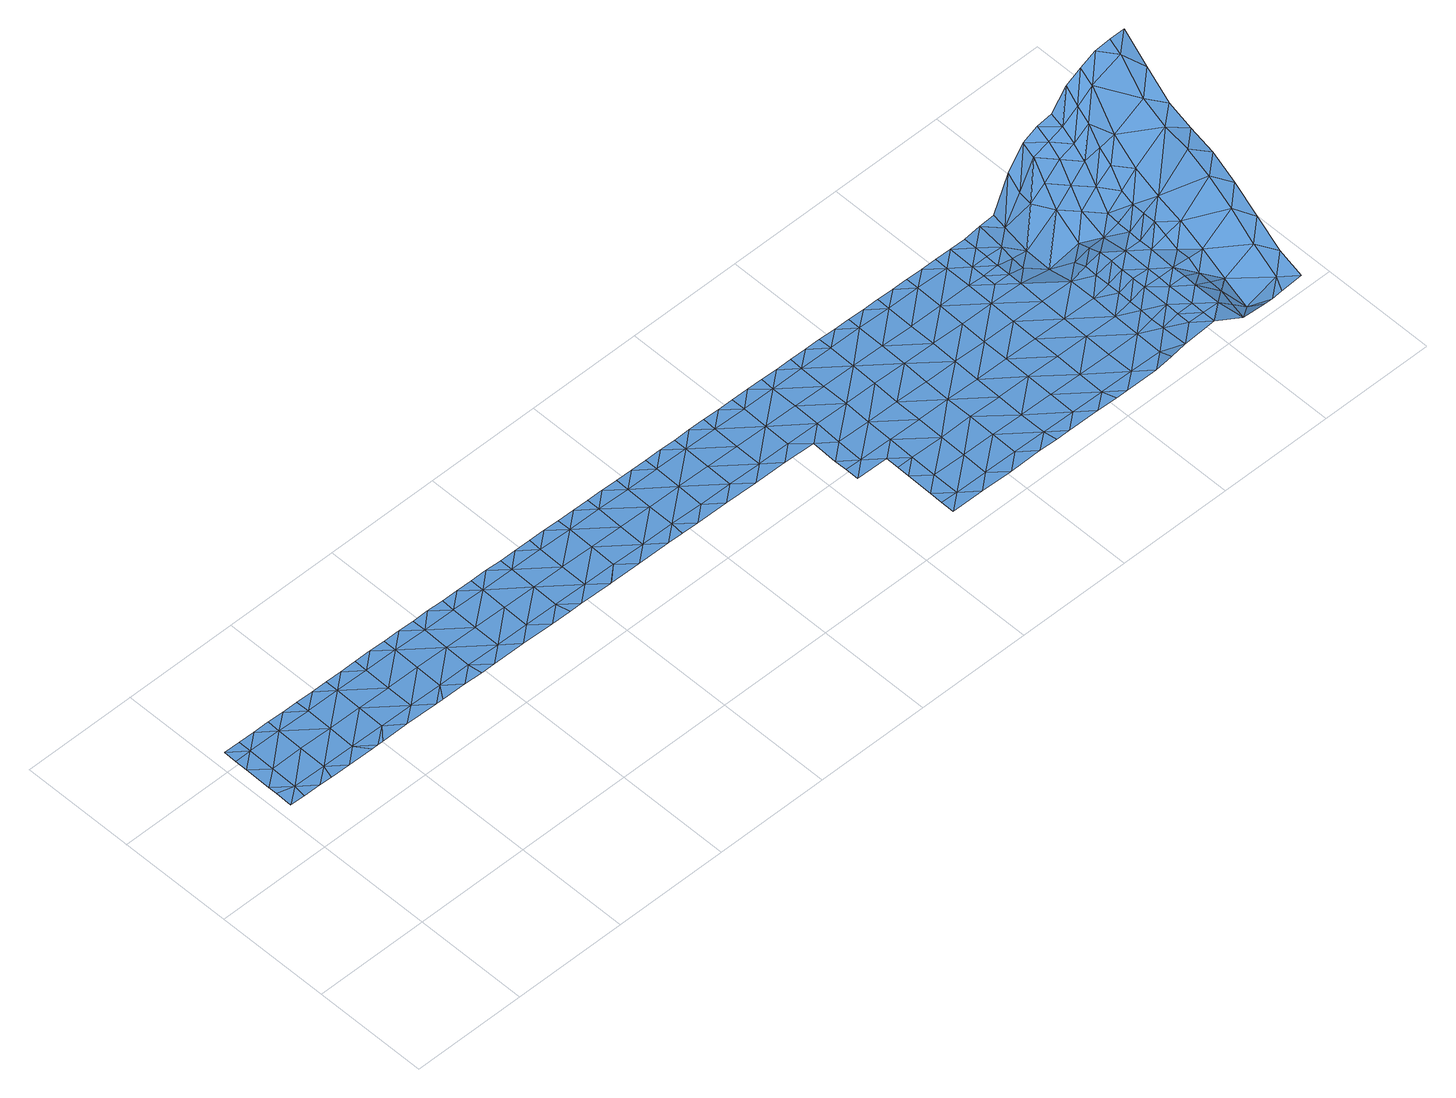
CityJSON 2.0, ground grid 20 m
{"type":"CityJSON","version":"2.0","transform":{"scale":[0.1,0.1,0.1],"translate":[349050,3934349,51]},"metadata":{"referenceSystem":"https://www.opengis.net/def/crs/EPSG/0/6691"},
"CityObjects":{
"waterbody1":{"type":"WaterBody","attributes":{"name":"8","class":"1140","function":"1","WaterBodyRiverFloodingRiskAttribute.description":"4","WaterBodyRiverFloodingRiskAttribute.rankOrg":"2","WaterBodyRiverFloodingRiskAttribute.adminType":"2","WaterBodyRiverFloodingRiskAttribute.scale":"L1"},"geometry":[{"type":"MultiSurface","lod":"1","boundaries":[[[0,1,2]],[[3,1,0]],[[4,2,1]],[[4,5,6]],[[5,4,1]],[[5,7,6]],[[1,3,8]],[[9,7,10]],[[9,6,7]],[[8,11,1]],[[1,12,5]],[[13,10,7]],[[7,14,13]],[[8,15,11]],[[12,1,11]],[[7,5,16]],[[15,17,11]],[[7,16,14]],[[5,12,16]],[[17,18,11]],[[19,14,16]],[[12,11,20]],[[21,18,17]],[[16,22,19]],[[20,11,18]],[[16,12,20]],[[16,23,22]],[[21,24,18]],[[23,16,20]],[[24,25,18]],[[26,22,23]],[[27,23,20]],[[20,18,28]],[[24,29,25]],[[23,30,26]],[[18,25,28]],[[29,31,25]],[[23,27,30]],[[20,28,27]],[[32,30,27]],[[28,25,33]],[[34,27,28]],[[25,31,33]],[[33,34,28]],[[32,27,35]],[[33,31,36]],[[37,27,34]],[[35,27,37]],[[38,34,33]],[[39,35,37]],[[33,36,40]],[[34,41,37]],[[36,42,40]],[[39,37,43]],[[33,40,38]],[[41,43,37]],[[42,44,40]],[[34,38,41]],[[44,45,40]],[[40,46,38]],[[47,43,41]],[[38,46,41]],[[48,45,44]],[[49,47,41]],[[40,45,46]],[[50,49,41]],[[51,45,48]],[[41,46,50]],[[52,46,45]],[[51,52,45]],[[53,49,50]],[[50,54,53]],[[50,46,55]],[[51,56,52]],[[46,52,55]],[[50,57,54]],[[50,55,57]],[[58,54,57]],[[52,56,59]],[[55,52,60]],[[55,61,57]],[[57,62,58]],[[63,59,56]],[[60,52,59]],[[60,61,55]],[[61,62,57]],[[63,64,59]],[[65,62,61]],[[60,66,61]],[[67,64,63]],[[60,59,66]],[[68,65,61]],[[59,64,66]],[[69,68,61]],[[66,69,61]],[[67,70,64]],[[71,64,70]],[[72,68,69]],[[66,64,71]],[[66,73,69]],[[72,69,74]],[[70,75,71]],[[66,71,73]],[[73,76,69]],[[74,69,76]],[[77,73,71]],[[78,71,75]],[[79,74,76]],[[80,78,75]],[[78,77,71]],[[76,81,79]],[[82,78,80]],[[83,81,76]],[[76,73,83]],[[73,77,83]],[[84,77,78]],[[82,84,78]],[[85,81,83]],[[84,86,77]],[[87,85,83]],[[83,77,86]],[[82,88,84]],[[87,83,89]],[[83,86,89]],[[90,86,84]],[[91,87,89]],[[84,88,92]],[[93,92,88]],[[94,91,89]],[[90,84,92]],[[89,86,90]],[[95,94,89]],[[93,96,92]],[[95,89,90]],[[96,97,92]],[[98,94,95]],[[90,99,95]],[[90,92,99]],[[100,98,95]],[[101,97,96]],[[92,97,99]],[[95,102,100]],[[102,95,99]],[[103,99,97]],[[101,103,97]],[[104,100,102]],[[103,105,99]],[[99,106,102]],[[107,104,102]],[[108,103,101]],[[105,106,99]],[[107,102,106]],[[109,105,103]],[[108,109,103]],[[110,107,106]],[[105,111,106]],[[109,111,105]],[[112,109,108]],[[110,106,113]],[[106,114,113]],[[106,111,114]],[[112,115,109]],[[116,113,114]],[[115,117,109]],[[111,117,114]],[[111,109,117]],[[116,114,118]],[[112,119,115]],[[120,121,122]],[[114,123,118]],[[121,120,124]],[[114,117,123]],[[125,126,127]],[[128,119,124]],[[120,128,124]],[[115,129,117]],[[126,125,130]],[[131,118,123]],[[132,125,127]],[[120,122,133]],[[115,119,129]],[[134,130,125]],[[117,135,123]],[[136,130,134]],[[123,137,131]],[[119,128,129]],[[138,117,129]],[[139,120,133]],[[120,140,128]],[[135,137,123]],[[141,136,134]],[[142,136,141]],[[133,142,141]],[[139,140,120]],[[135,117,138]],[[143,134,125]],[[139,133,141]],[[144,143,125]],[[125,132,144]],[[145,141,134]],[[129,146,138]],[[129,128,146]],[[147,137,135]],[[143,145,134]],[[146,128,140]],[[141,145,139]],[[132,148,144]],[[138,149,135]],[[135,150,147]],[[151,140,139]],[[152,150,135]],[[138,146,149]],[[153,143,144]],[[154,144,148]],[[139,145,151]],[[140,155,146]],[[135,149,152]],[[156,145,143]],[[157,140,151]],[[146,158,149]],[[159,150,152]],[[155,140,157]],[[144,154,153]],[[149,158,152]],[[154,148,160]],[[156,143,153]],[[156,161,145]],[[158,146,155]],[[159,152,162]],[[151,145,161]],[[160,163,154]],[[157,151,161]],[[154,163,153]],[[152,164,162]],[[165,155,157]],[[164,152,158]],[[153,166,156]],[[167,163,160]],[[157,161,168]],[[169,162,164]],[[170,161,156]],[[165,157,168]],[[158,155,165]],[[171,164,158]],[[153,163,166]],[[164,172,169]],[[167,173,163]],[[170,156,166]],[[171,172,164]],[[158,165,174]],[[175,166,163]],[[176,165,168]],[[171,158,174]],[[175,163,173]],[[161,170,177]],[[168,161,176]],[[161,177,176]],[[166,178,170]],[[179,172,171]],[[180,175,173]],[[174,165,181]],[[170,178,177]],[[181,165,176]],[[166,175,182]],[[174,183,171]],[[184,183,174]],[[166,182,178]],[[179,171,185]],[[174,181,184]],[[175,186,182]],[[187,177,178]],[[186,175,180]],[[176,177,188]],[[185,171,183]],[[189,178,182]],[[188,177,187]],[[190,186,180]],[[181,176,191]],[[181,192,184]],[[193,185,183]],[[191,176,188]],[[182,186,189]],[[189,194,178]],[[184,195,183]],[[196,193,183]],[[187,178,194]],[[190,197,186]],[[198,188,187]],[[181,191,192]],[[195,196,183]],[[195,184,192]],[[199,187,194]],[[200,186,197]],[[189,186,200]],[[198,201,188]],[[187,199,198]],[[191,201,192]],[[189,202,194]],[[191,188,201]],[[203,196,195]],[[204,202,189]],[[204,189,200]],[[194,202,199]],[[197,205,200]],[[206,195,192]],[[201,207,192]],[[208,203,195]],[[202,209,199]],[[206,208,195]],[[198,199,209]],[[206,192,207]],[[198,210,201]],[[211,200,205]],[[200,212,204]],[[201,213,207]],[[204,212,202]],[[210,198,209]],[[214,208,206]],[[215,206,207]],[[211,205,216]],[[217,215,207]],[[217,207,213]],[[200,211,212]],[[213,201,218]],[[201,210,218]],[[206,219,214]],[[220,211,216]],[[209,202,221]],[[218,222,213]],[[219,206,215]],[[202,212,221]],[[221,223,209]],[[224,212,211]],[[220,224,211]],[[225,219,215]],[[210,209,226]],[[227,222,218]],[[228,229,212]],[[212,229,221]],[[230,224,220]],[[225,215,231]],[[212,224,228]],[[218,210,226]],[[209,223,226]],[[229,232,221]],[[233,219,225]],[[234,230,220]],[[232,235,221]],[[231,236,225]],[[223,221,235]],[[237,224,230]],[[227,218,238]],[[218,226,238]],[[239,233,225]],[[240,241,223]],[[223,241,226]],[[236,239,225]],[[240,223,235]],[[242,227,238]],[[243,227,242]],[[237,230,244]],[[244,230,234]],[[245,246,226]],[[236,243,242]],[[226,241,245]],[[238,226,246]],[[242,247,236]],[[237,244,248]],[[236,247,239]],[[238,249,242]],[[250,239,247]],[[238,246,251]],[[247,242,252]],[[252,253,247]],[[253,254,247]],[[246,255,251]],[[249,238,251]],[[250,247,254]],[[252,242,249]],[[255,256,251]],[[257,252,249]],[[256,258,251]],[[249,251,258]],[[259,257,249]],[[258,259,249]],[[260,261,256]],[[262,257,259]],[[258,256,261]],[[263,258,261]],[[260,264,261]],[[265,263,261]],[[261,264,265]],[[263,265,266]]]}]},
"waterbody2":{"type":"WaterBody","attributes":{"name":"8","class":"1140","function":"1","WaterBodyRiverFloodingRiskAttribute.description":"4","WaterBodyRiverFloodingRiskAttribute.rankOrg":"3","WaterBodyRiverFloodingRiskAttribute.adminType":"2","WaterBodyRiverFloodingRiskAttribute.scale":"L1"},"geometry":[{"type":"MultiSurface","lod":"1","boundaries":[[[236,231,267]],[[217,222,267]],[[243,236,267]],[[215,217,267]],[[231,215,267]],[[217,213,222]],[[243,222,227]],[[222,243,267]]]}]},
"waterbody3":{"type":"WaterBody","attributes":{"name":"8","class":"1140","function":"1","WaterBodyRiverFloodingRiskAttribute.description":"4","WaterBodyRiverFloodingRiskAttribute.rankOrg":"3","WaterBodyRiverFloodingRiskAttribute.adminType":"2","WaterBodyRiverFloodingRiskAttribute.scale":"L1"},"geometry":[{"type":"MultiSurface","lod":"1","boundaries":[[[248,268,269]],[[270,271,272]],[[273,272,271]],[[274,268,275]],[[274,269,268]],[[276,248,277]],[[244,268,248]],[[244,234,268]],[[224,237,276]],[[237,248,276]],[[228,276,229]],[[271,276,277]],[[276,271,229]],[[232,229,271]],[[235,232,270]],[[273,271,277]],[[278,277,269]],[[278,269,279]],[[228,224,276]],[[280,268,234]],[[280,275,268]],[[281,269,274]],[[279,269,281]],[[277,248,269]],[[270,232,271]]]}]},
"waterbody4":{"type":"WaterBody","attributes":{"name":"8","class":"1140","function":"1","WaterBodyRiverFloodingRiskAttribute.description":"4","WaterBodyRiverFloodingRiskAttribute.rankOrg":"4","WaterBodyRiverFloodingRiskAttribute.adminType":"2","WaterBodyRiverFloodingRiskAttribute.scale":"L1"},"geometry":[{"type":"MultiSurface","lod":"1","boundaries":[[[282,283,284]],[[284,283,285]],[[272,285,283]],[[285,272,273]],[[286,235,270]],[[240,235,286]],[[240,287,241]],[[286,288,287]],[[286,272,288]],[[289,288,283]],[[283,290,289]],[[270,272,286]],[[285,277,278]],[[278,279,285]],[[285,279,291]],[[273,277,285]],[[272,283,288]],[[291,284,285]],[[282,290,283]],[[287,240,286]]]}]},
"waterbody5":{"type":"WaterBody","attributes":{"name":"8","class":"1140","function":"1","WaterBodyRiverFloodingRiskAttribute.description":"4","WaterBodyRiverFloodingRiskAttribute.rankOrg":"3","WaterBodyRiverFloodingRiskAttribute.adminType":"2","WaterBodyRiverFloodingRiskAttribute.scale":"L1"},"geometry":[{"type":"MultiSurface","lod":"1","boundaries":[[[241,287,292]],[[287,288,292]],[[245,241,292]],[[246,245,255]],[[264,260,293]],[[293,294,264]],[[289,294,293]],[[290,294,289]],[[288,289,293]],[[293,256,288]],[[260,256,293]],[[292,256,255]],[[288,256,292]],[[255,245,292]]]}]},
"waterbody6":{"type":"WaterBody","attributes":{"name":"8","class":"1140","function":"1","WaterBodyRiverFloodingRiskAttribute.description":"4","WaterBodyRiverFloodingRiskAttribute.rankOrg":"4","WaterBodyRiverFloodingRiskAttribute.adminType":"2","WaterBodyRiverFloodingRiskAttribute.scale":"L1"},"geometry":[{"type":"MultiSurface","lod":"1","boundaries":[[[253,252,295]],[[257,295,252]],[[262,295,257]],[[296,295,262]],[[296,297,295]],[[296,298,297]],[[254,253,297]],[[297,253,295]]]}]},
"waterbody7":{"type":"WaterBody","attributes":{"name":"8","class":"1140","function":"1","WaterBodyRiverFloodingRiskAttribute.description":"4","WaterBodyRiverFloodingRiskAttribute.rankOrg":"4","WaterBodyRiverFloodingRiskAttribute.adminType":"2","WaterBodyRiverFloodingRiskAttribute.scale":"L1"},"geometry":[{"type":"MultiSurface","lod":"1","boundaries":[[[299,300,301]],[[259,301,262]],[[301,259,263]],[[259,258,263]],[[263,266,302]],[[263,302,301]],[[302,299,301]],[[300,262,301]]]}]},
"waterbody8":{"type":"WaterBody","attributes":{"name":"8","class":"1140","function":"1","WaterBodyRiverFloodingRiskAttribute.description":"4","WaterBodyRiverFloodingRiskAttribute.rankOrg":"2","WaterBodyRiverFloodingRiskAttribute.adminType":"2","WaterBodyRiverFloodingRiskAttribute.scale":"L1"},"geometry":[{"type":"MultiSurface","lod":"1","boundaries":[[[303,304,305]],[[305,298,303]],[[296,300,303]],[[300,306,303]],[[303,298,296]],[[306,304,303]],[[299,306,300]],[[300,296,262]]]}]},
"waterbody9":{"type":"WaterBody","attributes":{"name":"8","class":"1140","function":"1","WaterBodyRiverFloodingRiskAttribute.description":"4","WaterBodyRiverFloodingRiskAttribute.rankOrg":"1","WaterBodyRiverFloodingRiskAttribute.adminType":"2","WaterBodyRiverFloodingRiskAttribute.scale":"L1"},"geometry":[{"type":"MultiSurface","lod":"1","boundaries":[[[307,308,309]],[[308,307,290]],[[294,290,307]],[[265,264,310]],[[264,307,310]],[[310,307,311]],[[311,307,312]],[[313,311,312]],[[313,314,311]],[[279,315,316]],[[281,315,279]],[[281,274,315]],[[275,280,317]],[[318,317,280]],[[319,317,318]],[[319,320,317]],[[321,320,319]],[[322,320,321]],[[315,317,320]],[[317,274,275]],[[315,274,317]],[[316,284,291]],[[316,308,284]],[[282,284,308]],[[291,279,316]],[[323,312,309]],[[324,325,326]],[[326,325,327]],[[328,329,330]],[[329,306,330]],[[306,329,304]],[[331,299,302]],[[331,330,299]],[[330,331,332]],[[311,332,331]],[[330,332,326]],[[302,266,331]],[[266,310,331]],[[299,330,306]],[[330,326,328]],[[327,328,326]],[[332,324,326]],[[314,324,332]],[[311,314,332]],[[323,313,312]],[[331,310,311]],[[310,266,265]],[[294,307,264]],[[282,308,290]],[[307,309,312]],[[333,334,335]],[[334,333,336]],[[316,334,336]],[[316,315,334]],[[315,320,334]],[[308,316,336]],[[334,320,335]],[[320,322,335]],[[333,337,336]],[[337,309,336]],[[337,323,309]],[[336,309,308]]]}]}
},
"vertices":[
[0,270,37],[29,292,37],[1,300,37],[26,269,37],[1,316,37],[30,338,37],[2,362,37],[31,385,37],[57,269,37],[2,385,37],[3,408,37],[86,291,37],[86,338,37],[31,408,37],[59,407,37],[79,268,37],[87,384,37],[114,268,37],[142,290,37],[88,407,37],[143,337,37],[159,267,37],[116,406,37],[144,383,37],[170,267,37],[199,289,37],[144,406,37],[201,382,37],[200,336,37],[180,267,37],[173,405,37],[227,266,38],[201,405,37],[256,288,38],[256,335,38],[229,404,38],[284,265,38],[257,381,38],[313,334,38],[258,404,38],[312,287,38],[314,380,38],[297,265,38],[286,404,38],[340,264,38],[369,287,38],[370,333,38],[314,403,38],[372,263,38],[343,403,38],[371,379,38],[397,263,38],[426,286,38],[371,402,38],[399,402,38],[426,332,38],[454,262,38],[427,378,38],[428,401,38],[482,285,38],[483,331,38],[484,377,38],[456,401,38],[510,261,38],[539,284,38],[484,400,38],[540,330,38],[545,260,38],[513,400,38],[541,376,38],[567,260,38],[596,283,38],[541,399,38],[596,329,38],[569,399,38],[624,259,38],[597,375,38],[653,328,38],[652,282,38],[598,398,38],[625,259,38],[626,398,38],[680,258,38],[654,374,38],[709,281,38],[654,397,38],[710,327,38],[683,397,38],[737,257,38],[711,373,38],[766,326,38],[711,396,38],[766,280,38],[764,257,38],[739,396,38],[767,372,38],[794,256,38],[822,279,38],[768,395,38],[823,325,38],[796,395,38],[850,255,38],[824,371,38],[879,278,38],[824,394,38],[880,324,38],[880,370,38],[853,394,38],[907,254,38],[936,277,38],[881,393,38],[936,323,38],[964,253,38],[909,393,38],[937,369,38],[992,276,38],[938,393,38],[993,322,38],[966,392,38],[1020,252,37],[1047,183,36],[1019,184,36],[1019,160,36],[994,368,38],[1019,206,36],[1102,43,36],[1073,44,36],[1073,20,36],[1048,229,36],[1049,275,38],[1074,67,36],[994,392,38],[1130,19,36],[1075,159,36],[1102,89,36],[1050,367,38],[1075,113,36],[1023,391,38],[1050,321,38],[1104,182,36],[1105,228,36],[1103,135,36],[1075,135,36],[1159,88,36],[1158,42,36],[1160,134,36],[1106,274,38],[1051,391,38],[1186,18,36],[1106,320,38],[1079,390,38],[1161,181,36],[1107,367,38],[1216,87,36],[1215,41,36],[1162,273,38],[1217,134,36],[1161,227,36],[1163,319,38],[1108,390,38],[1243,18,36],[1217,180,36],[1136,389,38],[1272,40,36],[1164,366,38],[1219,272,38],[1272,86,36],[1275,17,36],[1218,226,36],[1164,389,38],[1273,133,36],[1220,365,38],[1193,388,38],[1300,17,36],[1220,318,38],[1328,39,36],[1275,225,36],[1274,179,36],[1330,132,36],[1221,388,38],[1356,16,36],[1276,271,37],[1329,85,36],[1277,364,37],[1276,317,37],[1249,387,37],[1385,38,36],[1331,178,36],[1331,224,36],[1386,84,36],[1392,15,36],[1332,270,37],[1333,316,37],[1278,387,37],[1387,131,36],[1334,363,37],[1306,386,37],[1413,15,36],[1388,223,36],[1387,177,36],[1442,37,36],[1389,269,37],[1443,130,36],[1334,386,37],[1442,83,36],[1470,14,36],[1390,362,37],[1390,316,37],[1363,385,37],[1444,176,36],[1445,222,36],[1498,36,36],[1499,83,36],[1418,292,37],[1391,385,37],[1418,338,37],[1500,13,43],[1418,315,37],[1446,268,37],[1419,384,37],[1526,13,49],[1500,129,36],[1446,291,37],[1501,175,36],[1527,59,46],[1447,361,37],[1501,221,36],[1474,291,30],[1527,82,46],[1528,105,46],[1555,35,55],[1447,338,37],[1528,128,46],[1447,384,37],[1583,12,55],[1529,151,46],[1475,337,37],[1555,58,55],[1502,267,24],[1476,383,43],[1529,174,46],[1529,198,46],[1503,314,25],[1475,314,31],[1583,35,55],[1530,221,46],[1530,244,36],[1504,360,37],[1584,58,55],[1560,313,70],[1504,383,45],[1559,266,36],[1532,336,85],[1532,359,91],[1532,382,114],[1558,243,46],[1587,243,46],[1560,336,108],[1588,289,64],[1588,312,101],[1615,242,56],[1616,265,57],[1588,335,138],[1616,289,94],[1643,242,74],[1644,265,84],[1644,288,120],
[1446,315,37],
[1612,34,55],[1612,81,55],[1557,151,55],[1557,128,55],[1585,150,55],[1585,127,55],[1640,57,40],[1640,34,29],[1556,82,55],[1584,104,55],[1613,104,55],[1641,103,40],[1640,11,20],[1641,80,40],
[1642,173,64],[1614,173,55],[1642,149,53],[1613,127,55],[1557,174,55],[1558,197,55],[1586,197,55],[1614,196,55],[1643,196,73],[1642,126,53],
[1558,220,55],[1615,219,55],[1643,219,73],
[1560,359,145],[1589,358,156],[1561,382,156],[1589,382,170],
[1645,334,171],[1617,335,149],[1616,312,131],[1645,311,138],
[1617,358,166],[1646,381,213],[1617,381,176],[1645,357,189],
[1671,218,90],[1671,172,73],[1727,171,127],[1672,265,110],[1729,264,155],[1728,217,147],[1757,240,151],[1758,286,167],[1669,80,25],[1670,126,51],[1668,33,3],[1681,10,18],[1696,10,17],[1725,32,24],[1715,10,19],[1753,9,24],[1756,194,137],[1758,332,208],[1759,379,249],[1730,356,236],[1731,379,249],[1702,380,245],[1674,380,231],[1674,357,212],[1673,311,145],[1730,310,179],[1754,101,75],[1726,79,56],[1754,55,40],[1727,125,94],[1755,148,110]
]}
